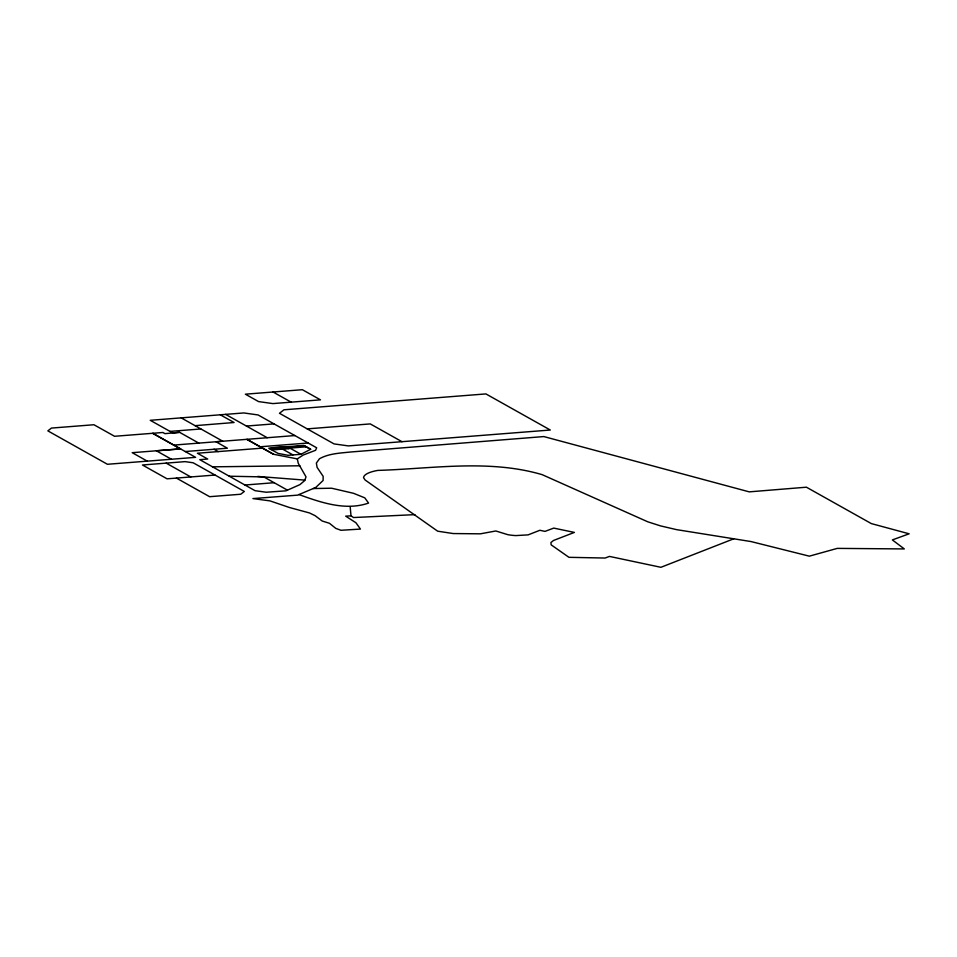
<?xml version="1.0" encoding="UTF-8"?>
<svg xmlns="http://www.w3.org/2000/svg" width="957" height="957" viewBox="0 0 957 957"><rect width="100%" height="100%" fill="white"/><g stroke="black" fill="none" stroke-linecap="round" stroke-linejoin="round"><path stroke-width="1.44" d="M297.316 458.893L298.261 463.308L306.013 476.873L304.721 480.57L299.9 484.637L285.916 490.833L266.13 492.233L255.064 490.69L199.774 459.671L207.741 459.037L197.393 453.235L262.517 448.115L273.523 454.276L297.316 458.893L303.082 455.101L315.595 450.28L316.659 447.78L258.103 414.955L243.808 412.945L150.237 420.302L172.762 432.935L179.581 432.325L198.817 443.115M300.965 454.3L310.714 449.24L303.919 445.436L268.785 448.199L278.02 453.379L288.021 455.317L300.965 454.3L290.581 448.486L275.03 449.706L271.561 447.768L284.887 446.728L288.344 448.666M733.756 538.803L660.916 567.298L609.453 556.412L605.123 558.039L568.96 557.321L551.148 544.844L550.933 542.511L553.577 540.454L574.379 532.415L553.768 528.097L545 531.386L539.868 530.286L528.108 534.879L515.775 535.585A17.561 4.57 3.5 0 1 507.736 534.652L495.822 530.979L480.366 533.827L453.14 533.551L437.648 531.183L365.096 479.983L363.54 477.663A43.065 11.221 3.5 0 1 377.764 470.413C432.193 468.739 488.895 459.001 542.176 474.66L647.793 521.816L660.521 525.883L676.515 529.628L750.994 541.554L809.335 556.161L837.267 548.385L904.305 548.935L892.367 539.915L909.15 533.803L871.337 523.599L806.416 487.197L749.235 491.862L543.839 436.571L350.86 451.979C340.261 453.128 328.969 453.439 319.459 458.762L316.372 463.068L317.09 467.363L323.143 476.335L323.119 480.474L315.714 487.484L297.603 495.14L252.935 498.585L270.006 500.894L289.493 507.521L309.458 512.94L315.032 515.632L322.198 521.015L329.447 523.288L335.811 528.396L340.991 530.286L360.442 529.077L355.956 522.773L345.692 516.146L350.992 515.847L353.552 517.546L414.907 514.639M298.919 494.542C320.858 502.497 345.537 511.074 368.565 503.071L364.773 497.843L353.552 493.31L331.577 488.214L313.178 488.548M179.581 432.325L164.951 433.653L162.881 432.492L114.565 436.284L93.93 424.741L51.463 428.078L47.85 430.865L107.423 464.277L195.611 457.35L152.701 433.282L180.55 448.893L132.21 452.685L147.282 461.142M195.061 425.662L234.07 422.515L220.289 414.8M291.179 402.155L320.475 399.847L302.364 389.702L245.375 394.188L258.581 401.593L272.889 403.591L291.179 402.155L273.056 392.011M170.023 431.392L200.922 428.963M246.428 426.056L274.013 423.879M307.221 428.88L334.053 443.904L348.36 445.902L550.299 430.028L485.905 393.913L283.978 409.799L279.456 413.28L307.221 428.88L370.263 423.915L401.976 441.691M173.731 445.089L294.828 435.555M180.55 448.893L156.35 450.783L171.447 459.252M185.251 451.537L227.395 448.211L215.971 441.763L222.778 441.225L181.184 417.874M308.118 443.007L260.172 446.775L246.882 439.335L273.523 454.276M269.611 448.666L304.565 445.914L310.606 449.3M271.214 449.563L306.18 446.811M215.038 475.043L167.08 478.823L142.449 464.994L185.084 461.633L193.158 462.781L244.334 491.467L240.697 494.243L209.619 496.695L176.399 478.081M244.968 485.02L274.157 482.711L287.459 490.151M212.502 466.825L299.864 465.784M229.249 476.215L263.833 476.909L274.157 482.711M257.744 476.43L304.888 480.115M225.625 414.381L267.218 437.72M282.59 449.12L292.962 454.934M214.009 449.252L218.172 451.596M166.171 463.128L190.814 476.957M350.214 507.078L350.992 515.847"/></g></svg>
